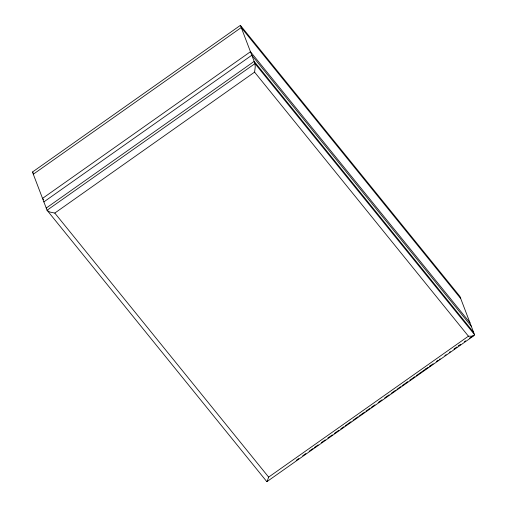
<?xml version="1.0" encoding="UTF-8"?>
<svg xmlns="http://www.w3.org/2000/svg" width="507" height="507" viewBox="0 0 507 507"><rect width="100%" height="100%" fill="white"/><g stroke="black" fill="none" stroke-linecap="round" stroke-linejoin="round"><path stroke-width="0.76" d="M474.489 334.607L459.893 296.38L240.4 25.35L32.461 172.025L47.107 210.367L49.806 212.034L54.794 213.067L254.59 72.14L255.224 67.076L255.015 63.629L474.489 334.607L474.127 335.533L266.923 481.65M474.02 335.602L471.821 336.198L468.43 336.192L268.64 477.119L267.119 481.542M33.297 174.218L241.237 27.549L460.73 298.572M43.868 201.906L251.808 55.231L471.301 326.261M46.219 208.06L254.159 61.385L473.652 332.408M296.227 460.35L298.807 458.524M302.679 455.799L305.905 453.524M309.131 451.249L313.003 448.518M314.296 447.605L318.162 444.873M321.387 442.598L325.26 439.867M327.839 438.048L332.358 434.86M334.29 433.498L338.809 430.31M340.748 428.947L343.974 426.672M345.261 425.76L351.066 421.666M353.005 420.303L358.164 416.659M359.457 415.753L364.615 412.109M365.908 411.196L369.78 408.471M371.067 407.558L374.939 404.827M378.165 402.552L382.037 399.82M384.617 398.001L389.135 394.814M391.068 393.451L395.587 390.263M396.873 389.357L400.745 386.626M402.038 385.713L407.843 381.619M409.776 380.256L414.941 376.612M416.228 375.706L425.265 369.33M425.943 368.849L425.633 369.071A2.744 1.236 -39 0 0 426.26 368.64M426.134 368.722L428.047 367.366M429.587 366.282L429.245 366.523A2.871 1.293 -39 0 0 430.342 365.794M429.676 366.219L430.278 365.794M430.62 365.553L433.174 363.753M436.356 361.51L438.149 360.243M439.341 359.4L440.152 358.829M445.019 355.394L444.937 355.458A2.808 1.268 -39 0 0 446.122 354.653M449.303 352.378L450.355 351.63M455.058 348.315L455.235 348.189A2.345 1.058 -39 0 0 455.406 348.036M455.837 347.77L457.035 346.921M458.575 345.78A3.093 1.394 -39 0 0 458.829 345.654L459.05 345.501M460.052 344.792L460.495 344.481M464.393 341.731L465.654 340.843M469.444 338.169L472.6 335.945M266.809 481.631L47.056 210.253L254.996 63.584L240.4 25.35M469.964 322.744L250.471 51.714L42.525 198.389L43.52 199.619M254.59 72.14L468.43 336.192M32.461 172.025L33.456 173.255M54.794 213.067L268.64 477.119M455.229 348.189A3.118 1.407 -39 0 1 454.006 349.089M430.874 365.3A2.332 1.052 -39 0 1 430.677 365.503M460.495 344.481A4.5 2.028 -39 0 1 458.829 345.66"/></g></svg>
